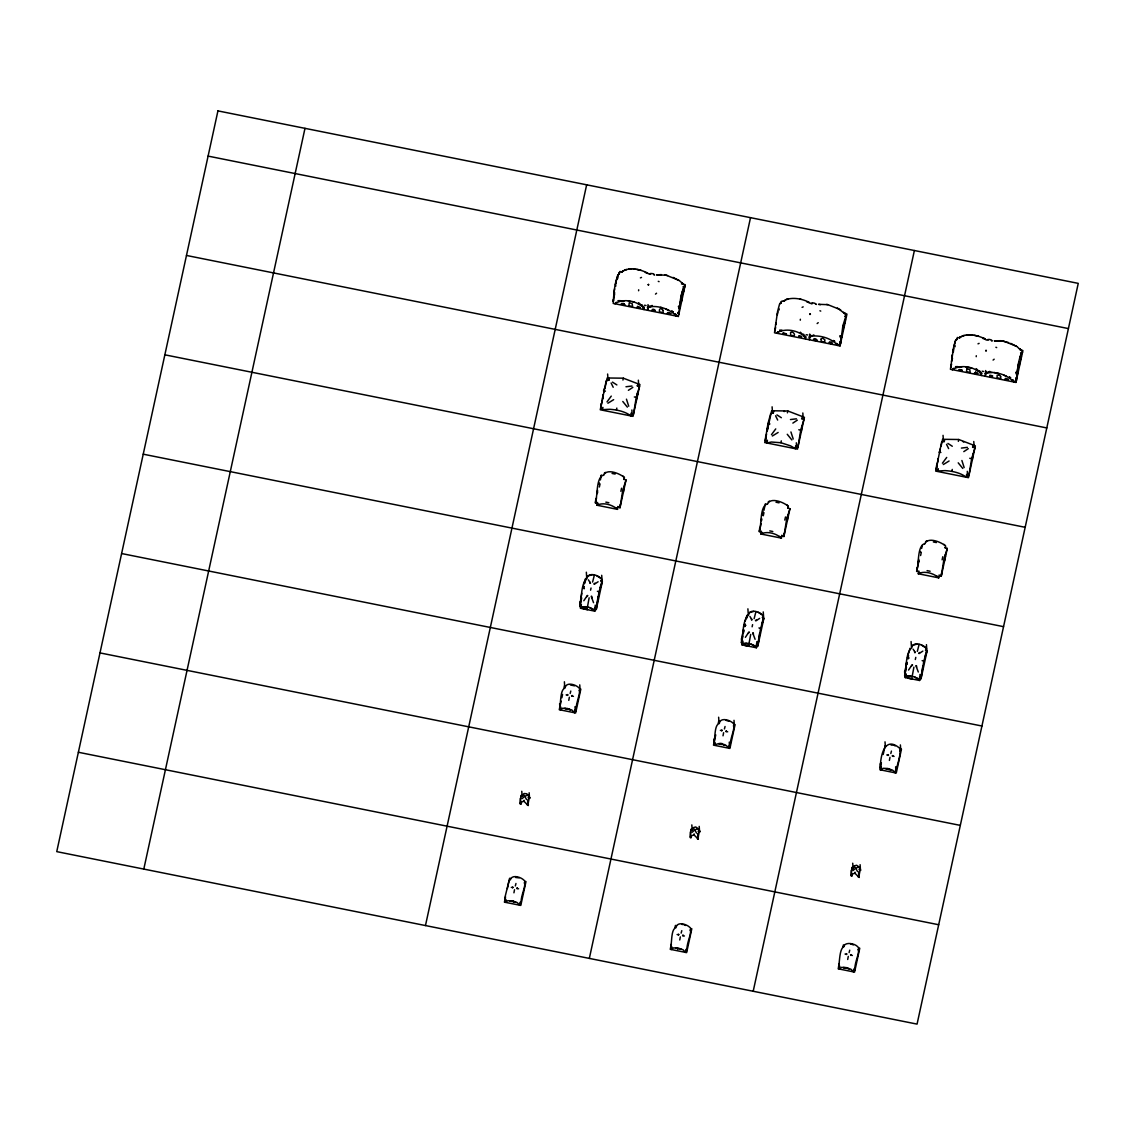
<?xml version="1.0" encoding="UTF-8"?>
<svg xmlns="http://www.w3.org/2000/svg" width="1135" height="1135" viewBox="0 0 1135 1135"><rect width="100%" height="100%" fill="white"/><g stroke="black" fill="none" stroke-linecap="round" stroke-linejoin="round"><path stroke-width="1.5" d="M512.566 887.882L512.75 886.988M567.415 695.429L567.599 694.535M631.173 413.083L630.975 415.935C625.059 411.423 617.128 409.792 609.835 409.295C603.636 409.281 603.465 410.572 600.685 407.791L606.203 380.849L608.928 380.083M678.389 935.056L678.588 934.176M721.661 730.883L721.86 729.989M795.649 445.871L795.451 448.722L790.584 445.871L780.894 442.735L771.403 442.026L766.763 442.976L767.203 440.99L765.16 440.579L767.984 423.568L770.679 413.637L773.403 412.87M846.341 954.549L846.54 953.67M888.038 755.484L888.237 754.605M966.609 474.402L966.396 477.267C960.48 472.756 952.549 471.124 945.256 470.614C938.929 470.755 939 471.777 936.105 469.11L941.624 442.168L944.363 441.401M517.276 887.896L517.092 888.79M683.114 935.084L682.929 935.964M726.386 730.897L726.187 731.791M851.066 954.578L850.867 955.457M892.763 755.513L892.578 756.392M572.125 695.443L571.941 696.337M505.898 899.402L505.43 902.339L507.714 900.693L512.41 900.892L517.22 902.609L519.759 905.219L520.1 902.254M560.747 706.949L560.279 709.886L562.563 708.24L567.259 708.439L572.068 710.155L574.622 712.766L574.948 709.801M671.736 946.576L671.267 949.527L673.552 947.881L678.248 948.08L683.057 949.782L685.597 952.393L685.937 949.428M715.007 742.403C712.44 747.695 720.129 740.914 723.378 744.432C726.584 744.035 729.876 751.086 729.209 745.255M839.673 966.084L839.205 969.02L841.489 967.375L846.185 967.573L850.995 969.276L853.548 971.886L853.889 968.921M881.384 767.005L880.916 769.956L883.2 768.31L887.882 768.508L892.692 770.211L895.245 772.822L895.586 769.856M653.831 274.812L653.859 274.088L654.64 275.039M815.497 304.265L815.526 303.542L816.32 304.478M991.437 340.77L991.451 340.046L992.245 340.982M520.199 903.233L521.22 903.432C520.114 896.99 526.37 885.74 524.37 882.647M686.037 950.406L687.058 950.619C685.937 944.164 692.208 932.913 690.208 929.835M729.308 746.234L730.33 746.433C729.351 739.892 735.253 728.925 733.48 725.648M853.974 969.9L855.01 970.113C853.889 963.658 860.146 952.421 858.145 949.328M895.685 770.835C896.792 767.558 901.374 752.434 899.856 750.263M681.979 295.54L681.383 301.499L681.837 295.469M683 293.539L683.639 289.993M842.894 328.512L843.532 324.908M918.485 561.442L918.499 562.194L918.882 560.449M955.074 346.743L955.088 345.636M1020.606 359.611L1020.847 357.028M602.515 398.215L603.167 394.668M604.387 388.269L604.047 391.646M679.737 308.507L680.135 307.273M745.028 623.824L744.815 626.463M768.508 424.178L768.537 423.412L769.913 423.965M938.049 459.562L937.978 458.81M841.404 337.804L841.801 336.726M1016.322 380.821C1017.357 371.826 1017.882 358.433 1022.55 352.205M602.728 408.203L602.983 407.437M678.347 313.984L678.163 312.565L678.801 314.48C679.78 305.741 680.206 292.617 684.859 286.658L678.361 316.466L613.226 303.414C613.666 294.518 614.744 278.898 619.667 272.698M767.203 440.99L767.459 440.224M844.327 313.359L845.32 313.799L843.83 312.664L846.951 314.125L840.042 345.92L774.496 332.782L777.589 311.416L779.504 304.279L781.433 302.123M938.148 469.521L938.404 468.755M1020.251 349.864L1021.245 350.289L1019.755 349.169L1022.89 350.616L1015.967 382.424L950.421 369.272L953.514 347.92L955.429 340.784L957.273 338.656M647.971 305.67L648.028 304.606M809.638 335.123L809.709 334.059M985.577 371.613L985.634 370.549M594.953 607.239L594.839 611.155L580.51 608.275L581.404 604.515M756.492 643.857L756.392 647.773L742.049 644.893L742.957 641.133M919.69 676.573L919.577 680.489L905.248 677.609L906.141 673.849M596.301 609.367L599.053 591.69L602.359 581.546L596.301 609.367L595.279 609.169M757.839 645.985L760.592 628.308L763.898 618.164L757.839 645.985L756.818 645.787M921.038 678.702L923.791 661.024L927.096 650.88L921.038 678.702L920.017 678.503M1018.847 364.434L1018.96 363.299M597.251 492.874L597.336 491.895M762.663 514.751L762.763 513.701M777.361 314.991L777.475 313.657M918.513 561.13L918.726 559.3M1018.861 364.236C1018.733 373.018 1020.422 357.128 1018.96 363.257M597.265 492.633L597.251 493.654L597.634 491.937M767.019 430.477L767.643 427.441M1016.478 378.693L1016.591 377.033M614.205 294.986L614.361 293.454L613.879 295.384M679.737 308.252L680.276 305.131M841.418 337.577L841.858 334.754M1017.357 374.082L1017.996 370.946M624.817 304.861L623.81 303.584M617.809 506.494L619.98 507.785L622.76 490.306L626.038 479.963L623.768 479.112M651.788 310.323C658.002 313.132 654.668 308.309 652.384 309.387M663.039 310.437L663.166 312.607L659.534 311.884L659.392 309.798M781.717 535.266L783.888 536.543L786.668 519.078L789.946 508.721L787.69 507.87M817.086 340.457C810.433 341.11 814.618 336.315 817.072 340.188M824.705 339.947L824.833 342.061L821.215 341.337L821.059 339.252M939.056 575.005L941.227 576.282L944.008 558.817L947.285 548.46L945.015 547.609M960.778 370.592C954.095 368.308 966.836 370.492 960.593 370.563M1000.63 376.494L1000.772 378.551L997.14 377.827L997.112 375.174L999.126 374.791M1000.644 376.394L998.97 374.706M824.705 339.847L822.818 338.088L821.059 338.954M580.936 606.289L579.914 606.09C581.872 597.719 580.822 583.489 586.994 578.467C588.015 571.558 599.138 575.119 601.763 579.361L601.323 581.347L602.359 581.546M742.474 642.907L741.453 642.708C743.411 634.337 742.361 620.107 748.533 615.085C749.554 608.176 760.691 611.737 763.302 615.979L762.876 617.965L763.898 618.164M905.673 675.623L904.652 675.424C906.61 667.054 905.56 652.824 911.731 647.801C912.753 640.892 923.89 644.453 926.5 648.695L926.075 650.681L927.096 650.88M599.365 487.014L600.046 483.893M763.273 515.772L763.954 512.651M920.613 555.526L921.279 552.39M617.937 507.373L617.497 509.36L597.024 505.245L597.45 503.259L595.407 502.848C597.833 495.257 595.932 477.409 603.536 475.054M647.603 309.174L647.645 310.309L648.44 307.571L652.157 305.443M781.845 536.131L781.419 538.118L760.932 534.017L761.358 532.031L759.315 531.62C761.883 523.902 759.613 506.224 767.444 503.812M809.283 338.627L809.312 339.762L810.12 337.024L813.838 334.896M939.184 575.871L938.744 577.857L918.258 573.757L918.697 571.77L916.64 571.359C919.222 563.641 916.952 545.963 924.784 543.566M985.208 375.117L985.251 376.252L986.045 373.514L989.763 371.386M595.747 499.485L595.492 501.925M759.656 528.243L759.4 530.683M916.995 567.997L916.739 570.423M615.737 284.913L615.695 286.29M779.178 308.904L779.121 309.983M584.355 588.71L583.347 588.37M614.262 294.249L614.191 295.809M768.537 423.327L768.934 420.872M908.043 658.172L908.553 655.462M613.326 299.597L613.255 301.342L613.467 300.349M774.992 329.051L774.921 330.796L775.631 327.518M950.931 365.555L950.86 367.286L951.57 364.009M620.051 506.848L620.32 504.408M783.959 535.606L784.228 533.18M941.298 575.346L941.553 572.92M597.365 491.611L597.592 490.277M761.287 520.369L761.599 518.794M762.791 513.417L762.919 512.523M614.29 294.05L614.588 292.277M583.362 588.171L583.716 586.313M621.554 488.206L620.873 491.327M775.872 324.326L776.028 322.907L775.545 324.837M743.397 631.741L743.524 630.776M785.477 516.964L784.796 520.085M951.811 360.831L951.967 359.412L951.47 361.327M942.802 556.717L942.121 559.839M906.595 664.457L906.751 663.28M617.596 278.713L617.993 276.983M777.489 313.629L777.986 311.77M951.981 359.242L952.194 358.22M1016.974 373.259L1018.492 363.909M615.922 283.31L616.319 282.317M598.968 483.978L599.294 482.9M762.89 512.736L763.16 511.729M920.244 552.277L920.499 551.468M939.695 450.113L940.007 449.162M1020.819 357.241L1021.245 355.95M828.99 342.43C831.927 345.707 834.069 341.536 829.628 341.933M522.88 795.011L524.143 793.549L526.626 793.762L528.272 795.153L528.995 798.231C530.385 794.571 527.548 803.296 528.272 805.552L523.93 801.282L524.086 800.274M692.804 829.117L693.499 827.585L695.712 826.961L698.323 828.777L699.061 831.856C700.437 828.195 697.599 836.921 698.323 839.176L693.996 834.906L694.138 833.899M853.704 867.41L854.4 865.877L856.613 865.253L859.223 867.069L859.961 870.162C861.337 866.502 858.5 875.213 859.223 877.468L854.882 873.212L855.038 872.191M596.684 605.281L598.131 596.485M758.237 641.899L759.67 633.103M921.436 674.616L922.869 665.819M521.547 796.259L521.178 795.365L520.071 803.906L520.894 804.077L522.001 801.693L523.93 801.282M597.45 503.259L597.577 502.436M691.853 830.409L691.229 828.99L690.123 837.531L690.945 837.701L690.988 836.353M761.358 532.031L761.486 531.208M852.91 868.743L852.13 867.296L851.023 875.837L851.846 875.993L851.888 874.645M918.697 571.77L918.825 570.948M679.709 304.79L680.163 302.009M614.163 291.638L614.617 288.857M951.768 357.596L952.222 354.815M580.311 602.004L581.787 593.208M741.864 638.622L743.326 629.826M905.049 671.338L906.524 662.542M839.574 966.623L838.623 966.821C839.772 960.721 839.432 948.988 843.943 946.476M589.15 597.804L587.476 606.828L581.957 606.842L580.51 608.275M750.703 634.422L749.015 643.446L743.51 643.46L742.049 644.893M913.902 667.139L912.214 676.162L906.709 676.176L905.248 677.609M515.588 877.468L519.106 877.866M891.074 745.085L893.5 745.057M513.928 892.819L514.51 889.712M568.777 700.366L569.359 697.259M679.751 939.993L680.347 936.886M723.023 735.82L723.605 732.699M847.703 959.486L848.285 956.379M889.4 760.422L889.996 757.315M580.779 605.225L580.595 606.218L580.978 605.565M648.326 285.084L648.496 284.289M742.333 641.842L742.134 642.836L742.531 642.183M810.007 314.537L810.177 313.742M952.606 352.616L953.258 349.183M905.517 674.559L905.333 675.552L905.73 674.899M985.932 351.027L986.102 350.247M615.34 284.814L617.823 274.826M594.399 575.019L592.583 582.056M755.938 611.637L754.122 618.674M919.137 644.354L917.321 651.391M590.583 590.186L591.051 588.029M637.132 385.73L639.502 386.538L636.253 397.349L633.458 414.36L631.4 413.949M678.262 313.345L678.574 311.841M752.122 626.804L752.59 624.647M801.608 418.517L803.977 419.326L800.728 430.137L797.933 447.147L795.876 446.736M846.171 315.161L842.865 325.844L840.467 343.933L840.24 341.294M915.321 659.52L915.789 657.364M972.553 447.048L974.937 447.871L971.673 458.668L968.879 475.693L966.836 475.281M1016.407 380.424L1016.165 377.785M681.199 296.391L681.724 293.965M520.894 804.077L520.937 802.729M690.945 837.701L691.57 835.715L693.996 834.906M851.846 875.993L852.456 874.007L854.882 873.212M616.83 408.075L616.433 409.948M603.167 396.342L600.245 409.778L633.018 416.346L639.941 384.552L623.342 378.182L622.931 380.055M781.306 440.862L780.894 442.735M766.579 434.038L764.72 442.565L797.494 449.134L804.417 417.34L787.818 410.969L787.406 412.842M952.265 469.408L951.854 471.266M938.248 459.292L935.68 471.096L968.453 477.679L975.362 445.871L958.763 439.5L958.351 441.373M515.333 885.938L515.957 883.484M570.181 693.485L570.806 691.031M774.921 330.796L775.134 329.803M724.428 728.94L725.052 726.485M681.156 933.112L681.794 930.657M950.86 367.286L951.073 366.293M890.805 753.541L891.443 751.086M849.108 952.606L849.732 950.151M143.804 869.084L304.989 128.34M425.469 925.55L586.653 184.806M619.313 273.521L619.738 271.535L622.122 271.79L623.456 270.556M613.255 301.342L614.588 294.121M604.955 388.156L607.168 377.983L623.342 378.182M608.786 380.381L609.211 378.395M505.557 896.834L504.408 902.141L520.795 905.418L525.973 881.583L524.952 881.37C522.455 877.327 511.715 873.709 510.296 879.98M507.359 888.563L509.587 878.291L510.622 878.49M527.449 805.382L527.633 804.062M529.038 798.075L529.988 797.607L529.818 798.402M595.407 502.848L596.471 497.939M600.387 479.935L601.451 475.026L600.926 475.664M603.508 475.437C606.43 467.96 619.923 473.494 624.42 477.565L623.995 479.552M579.914 606.09L581.688 597.904M584.894 583.177L585.972 578.268M561.13 701.075L559.257 709.687L575.644 712.964L580.836 689.115L579.801 688.917C577.261 684.76 565.925 681.085 565.031 688.023C560.108 689.626 560.988 702.012 559.683 707.701L560.704 707.899M561.853 697.755L562.563 694.45M564.01 687.824L564.435 685.838L565.471 686.037M524.526 883.356L524.952 881.37M637.459 386.127L637.898 384.141M579.801 688.917L579.375 690.903C580.496 693.357 575.232 705.062 576.069 710.978L575.048 710.78M619.98 507.785L626.038 479.963M683.752 290.078L683.015 293.922M684.944 286.261L685.285 284.672L681.44 283.906M589.335 958.408L750.519 217.665M780.979 302.974C780.44 299.385 784.129 302.733 785.136 300.009M767.288 430.761L771.644 410.771L787.818 410.969M773.261 413.168L773.687 411.182M691.683 830.38L691.853 829.586M759.315 531.62L761.088 523.434M763.94 510.339L765.373 503.798M715.745 734.87L713.504 745.142L729.89 748.419L735.083 724.57L734.061 724.371C731.508 720.214 720.172 716.54 719.292 723.477C714.255 724.74 715.32 737.651 713.943 743.155L714.965 743.354M718.271 723.279L718.696 721.292L719.718 721.491M671.395 944.022L670.246 949.314L686.632 952.606L691.811 928.756L690.789 928.543C688.236 924.387 676.9 920.712 676.02 927.664C670.984 928.927 672.048 941.837 670.672 947.328L671.693 947.541M674.999 927.451L675.424 925.465L676.446 925.678M767.416 504.21C770.339 496.719 783.831 502.252 788.328 506.323L787.903 508.31M699.089 831.7L700.054 831.231L699.884 832.026M741.453 642.708L742.886 636.153M746.802 618.149L747.511 614.886M733.621 726.357L734.061 724.371M690.364 930.544L690.789 928.543M801.934 418.914L802.36 416.928M783.888 536.543L789.946 508.721M842.908 328.838L843.064 330.952L843.688 325.348M753.2 991.252L914.384 250.523M952.478 358.717L952.293 357.993M958.167 337.648L957.344 337.478L956.904 339.464M941.085 446.197L942.589 439.302L958.763 439.5M944.206 441.699L944.646 439.713M916.64 571.359L918.783 561.541M921.634 548.446L922.344 545.169M852.584 868.672L852.754 867.878M924.755 543.949C927.664 536.458 941.17 541.991 945.668 546.063L945.228 548.049M881.398 762.791L879.88 769.743L896.267 773.034L901.46 749.185L900.438 748.972C885.002 734.7 880.363 755.002 880.32 767.757L881.342 767.969M883.2 754.505L885.073 745.894L886.094 746.106M839.332 963.516L838.183 968.808L854.57 972.099L859.762 948.25L858.741 948.051C855.96 943.072 844.497 941.44 843.674 946.817M842.936 946.959L843.376 944.958L844.397 945.171M858.4 877.312L858.585 875.993M860.77 870.318L860.131 869.367M904.652 675.424L906.439 667.238M900.012 750.973L900.438 748.972M858.301 950.038L858.741 948.051M941.227 576.282L947.285 548.46L946.746 549.085M973.319 445.473L972.879 447.46M1017.74 373.216L1017.329 374.536M1021.401 356.404L1020.62 359.88M603.309 395.122L602.529 398.555M604.047 391.688L604.43 389.943M583.66 588.228L584.057 586.469M767.104 431.016L767.771 427.654M768.906 422.731L768.508 424.05M761.557 520.71L761.557 518.894M762.777 515.106L763.061 513.758M743.397 633.146L744.078 630.038M744.83 626.548L745.213 624.846M939.865 451.262L940.248 449.446M906.893 664.514L907.262 662.443M908.114 658.91L908.411 657.562M953.783 346.757L955.429 340.784M682.05 292.631L683.369 287.992M1019.641 358.575L1020.975 353.95M583.674 584.511L585.348 578.878M600.018 587.788L601.72 582.17M745.213 621.129L746.887 615.496M761.571 624.406L763.259 618.788M908.411 653.845L910.086 648.213M924.755 657.122L926.458 651.504M647.376 307.741L647.674 306.947M809.042 337.194L809.354 336.4M984.981 373.699L985.279 372.89M622.391 271.563L621.384 271.861M784.058 301.016L783.051 301.314M959.713 337.748L960.224 336.925L958.976 337.804M522.185 798.614L524.015 796.841M692.236 832.239L694.081 830.465M853.137 870.531L854.967 868.772M953.826 348.388L953.301 352.247M648.95 305.641L647.716 308.053L648.44 307.571M810.631 335.095L809.383 337.506L810.12 337.024M986.556 371.599L985.322 374.011L986.045 373.514M952.066 369.599L953.925 368.194M583.816 600.727L587.362 595.407M745.369 637.345L748.916 632.025M908.567 670.061L912.114 664.741M966.935 368.719L969.829 369.698L970.17 372.422L966.552 371.684L966.807 368.79M629.201 302.846L628.946 305.741L632.578 306.478L632.223 303.754L629.627 302.662M790.57 332.527L790.613 335.194L794.245 335.932C795.451 333.52 792.003 331.079 790.712 332.399M594.357 584.255L598.102 581.773M755.896 620.873L759.641 618.391M919.095 653.59L922.84 651.107M606.998 401.889L611.268 396.115M771.474 434.677L775.744 428.902M942.419 463.208L946.703 457.433M570.451 684.987L574.537 685.838M587.817 575.956L592.144 574.821M749.37 612.559L753.697 611.439M912.568 645.29L916.881 644.169M580.907 607.707L585.234 606.601M742.46 644.325L746.773 643.219M905.645 677.042L909.972 675.935M845.32 319.446L844.667 323.12M586.667 596.755L587.817 595.634M748.206 633.358L749.355 632.252M911.405 666.089L912.554 664.968M959.997 337.506L961.061 336.513M621.781 271.946C629.187 266.455 639.984 269.293 647.617 273.024L645.262 272.528M959.387 337.889C966.793 332.413 977.59 335.236 985.223 338.968L982.867 338.485M952.478 369.684C960.99 363.966 974.539 366.804 981.491 373.897L979.491 370.648M667.579 312.664L667.309 313.43L670.799 313.629M597.024 505.245C603.281 501.996 612.446 504.72 617.497 509.36M760.932 534.017C767.189 530.769 776.354 533.478 781.419 538.118M918.258 573.757C924.528 570.508 933.694 573.218 938.744 577.857M655.477 294.121L656.555 293.227M817.143 323.574L818.221 322.68M993.082 360.079L994.161 359.185M783.207 332.91L782.852 333.704L784.853 334.101M523.079 794.457L524.271 795.706M693.144 828.082L694.322 829.33M854.045 866.388L855.222 867.622M628.379 390.312L632.848 387.361M792.854 423.1L797.323 420.149M963.799 451.631L968.269 448.68M604.331 473.139L605.466 472.387M768.239 501.897L769.374 501.145M925.578 541.65L926.713 540.898M597.421 504.905L598.556 504.167M761.33 533.663L762.465 532.925M918.655 573.402L919.804 572.664M607.892 403.223L613.666 399.662M772.367 436.01L778.142 432.449M943.313 464.541L949.087 460.994M638.608 290.744L638.679 289.794M800.274 320.198L800.359 319.247M976.214 356.688L976.284 355.737M640.395 277.891L641.502 277.422M659.832 308.99L661.137 308.635L663.01 310.224M802.076 307.344L803.183 306.876M978.001 343.834L979.108 343.366M683 286.9L683.809 286.403M844.681 316.353L845.476 315.856M1020.606 352.857L1021.415 352.347M989.961 375.373C996.87 375.742 988.429 378.381 989.99 375.344M593.903 583.858L595.066 583.149M755.442 620.476L756.619 619.767M918.641 653.192L919.818 652.483M1005.312 378.551L1004.915 379.388L1008.476 379.7M621.54 303.456L623.796 303.57M525.448 795.933L527.364 795.323M695.514 829.557L697.429 828.947M856.4 867.864L858.315 867.239M658.272 281.338L659.08 281.636M819.938 310.791L820.747 311.089M995.877 347.282L996.686 347.58M783.788 301.243C789.591 296.391 802.076 298.406 809.283 302.477L806.928 301.981M799.196 335.79C796.458 338.372 806.063 336.896 799.224 335.776M783.42 332.796L786.399 333.945M641.899 304.691L643.885 307.954C636.934 300.86 623.385 298.008 614.872 303.74L616.319 302.25M803.566 334.144L805.566 337.393C798.614 330.313 785.065 327.462 776.539 333.193L777.986 331.704M637.558 306.322L640.197 307.542M668.16 312.409L670.771 313.572M975.76 372.138L974.298 373.301L977.803 373.5M1005.752 378.352L1008.334 379.459M783.845 411.438L784.611 411.466M625.981 386.765L631.954 386.028M790.457 419.553L796.429 418.815M961.416 448.084L967.375 447.36M625.626 269.662L626.619 269.463M787.293 299.115L788.3 298.916M963.232 335.605L964.225 335.407M975.603 372.166L977.732 373.372M658.74 275.238L656.839 274.869L666.202 275.209L678.943 280.345M652.441 306.393L649.915 306.663C659.378 305.684 669.806 309.004 676.318 316.055L675.424 314.154L676.346 315.19M811.596 336.116C821.045 335.137 831.487 338.457 837.985 345.508L837.091 343.607L838.013 344.643M996.346 341.181L994.444 340.826L1003.794 341.167L1016.549 346.303M656.839 274.869L661.421 274.613M994.444 340.826L1000.843 340.713L1008.589 342.571M520.695 796.486L521.49 796.415M690.761 830.111L691.541 830.04M851.647 868.417L852.442 868.346M618.731 301.328L619.696 301.257M780.398 330.782L781.377 330.711M956.337 367.286L957.302 367.201M681.979 924.457L683.029 924.472M621.796 300.903L624.335 300.818M959.401 366.86L961.941 366.775M628.733 269.108L631.259 269.023M966.325 335.066L972.752 335.151M624.661 269.804L625.825 269.775M786.342 299.257L787.491 299.229M962.267 335.761L963.431 335.719M612.091 473.451L615.127 474.061M776 502.223L779.05 502.833M933.339 541.962L936.375 542.573M651.447 273.45L652.966 273.748M620.334 300.676L617.951 300.69M813.114 302.903L814.632 303.201M782.001 330.129L779.617 330.143M989.053 339.393L990.571 339.705M957.94 366.633L955.542 366.633M644.524 305.244L646.042 305.542M806.191 334.697L807.723 334.995M982.13 371.188L983.648 371.5M992.103 372.365L987.521 372.62C996.984 371.627 1007.412 374.961 1013.924 382.013L1013.03 380.097L1013.952 381.133M566.138 694.904L567.94 695.031M720.385 730.358L722.201 730.486M886.761 754.959L888.577 755.087M511.289 887.357L513.091 887.485M677.113 934.531L678.929 934.658M845.064 954.038L846.88 954.152M725.903 720.271L728.798 721.292M850.583 943.937L853.435 944.887M633.33 269.08L635.146 269.208M648.057 284.615L648.78 284.757M809.723 314.069L810.447 314.211M985.662 350.559L986.386 350.701M628.222 301.002L629.812 301.172M965.828 366.945L971.702 368.052M745.894 625.328L744.248 625.03M909.092 658.045L907.433 657.747M840.624 309.798L827.869 304.662L818.519 304.322L820.406 304.691M993.919 372.507L998.204 373.301M636.735 269.378L641.02 270.314M974.341 335.336L978.625 336.258M608.885 502.734L605.849 502.138M772.807 531.506L769.771 530.896M930.133 571.245L927.096 570.635M605.437 391.178L603.508 390.78M940.872 452.496L938.943 452.099M599.053 591.69L597.393 591.321M760.592 628.308L758.946 627.939M923.791 661.024L922.131 660.655M636.253 397.349L634.323 396.966M971.673 458.668L969.744 458.285M800.728 430.137L798.799 429.754M664.869 274.982L667.522 275.55M826.535 304.435L827.869 304.677M811.639 303.669L808.872 302.69M649.958 274.216L647.205 273.237M784.682 334.059L786.442 334.002M622.987 304.606L624.803 304.96M805.623 339.024L804.006 335.79M981.562 375.515L979.931 372.294M643.956 309.571L642.339 306.337M208.102 156.105L1068.418 328.582M623.172 304.648L621.143 304.038M638.31 307.684L640.268 307.656M186.48 255.46L1046.796 427.938M164.859 354.815L1025.175 527.307M143.237 454.184L1003.553 626.662M121.615 553.539L981.931 726.017M886.932 768.608L887.769 768.991M888.577 769.005L889.414 769.317M888.591 769.232L889.429 769.53L888.606 769.303M890.237 769.558L891.074 769.941L890.251 769.771M885.328 768.792L886.137 768.806M887.797 769.275L886.96 769.048M888.606 769.445L889.429 769.615M567.131 708.779L566.337 709.049L567.117 708.708M568.763 709.105L567.982 709.389L568.763 709.034M565.514 708.751L564.677 708.368L565.5 708.524M566.308 708.694L567.145 709.077M567.954 709.02L568.791 709.403M569.6 709.488L570.437 709.872L569.614 709.716M719.746 743.978L718.937 743.893M721.392 744.305L720.555 743.992L721.378 744.163M720.569 744.219L721.406 744.532M722.215 744.546L723.009 744.489M723.86 744.943L724.683 745.326L723.875 745.17M99.993 652.909L960.309 825.386M521.802 795.961L522.625 796.132M691.116 836.906L690.463 836.779M698.337 838.354L697.5 839.006L697.684 837.701M520.241 803.112L521.064 803.282M527.619 804.587L528.442 804.758M852.016 875.198L851.364 875.071M859.223 876.646L858.571 876.518M78.372 752.264L938.688 924.741M844.426 967.729L843.603 967.488L844.426 967.658M846.072 968.056L845.234 967.673L846.057 967.843M847.703 968.382L846.88 967.999L847.689 968.169M510.651 901.048L509.828 900.821L510.651 900.977M512.282 901.389L511.459 901.006L512.268 901.162M513.928 901.715L513.091 901.332L513.914 901.488M843.617 967.63L844.44 967.942M845.249 967.971L846.086 968.269M846.894 968.297L847.717 968.609M849.363 968.935L848.526 968.623L849.349 968.793M509.828 900.963L510.665 901.275M511.474 901.289L512.296 901.601M513.105 901.616L513.942 901.928M515.574 902.254L514.751 901.942L515.574 902.112M505.855 900.353L504.834 900.154L505.061 896.905L509.161 880.278M677.325 948.69L678.148 948.846L677.311 948.463M675.68 948.363L676.488 948.236M677.297 948.25L678.12 948.562M678.943 948.803L679.766 948.888M675.665 948.136L676.474 948.165M636.707 307.344L638.508 307.713M892.223 755.825L894.068 756.435M571.586 695.755L573.43 696.365M725.847 731.21L727.691 731.82M850.526 954.89L852.371 955.5M516.737 888.208L518.582 888.818M682.575 935.396L684.419 936.006M799.721 299.03L801.069 299.342M638.054 269.577L639.388 269.889M632.465 301.669L634.096 302.109M660.598 307.358L662.216 307.812M912.214 676.162L917.889 678.418L919.577 680.489M749.015 643.446L754.69 645.702L756.392 647.773M587.476 606.828L593.151 609.084L594.839 611.155M1022.096 351.651L1022.238 352.19M684.504 285.708L684.859 286.658M925.436 650.156L926.146 650.568M762.252 617.44L762.947 617.851M600.699 580.822L601.408 581.233M683.852 924.628L685.526 925.465M893.898 745.198L895.175 745.908M914.498 676.843L919.095 679.737M751.299 644.127L755.896 647.021M589.76 607.509L594.357 610.403M921.407 645.063L926.004 647.986M758.223 612.347L762.805 615.255M596.669 575.729L601.266 578.651M1010.703 343.366L1017.187 346.757L1020.847 350.204M673.112 277.422L679.581 280.813L683.653 284.346L682.66 283.906M1003.78 375.16L1006.39 376.281M666.174 309.217L668.785 310.337M859.025 869.665L859.848 870.048M698.124 831.359L698.947 831.756M528.073 797.735L528.896 798.132M982.598 337.677L985.223 338.968M975.674 369.471L978.299 370.762L976.284 368.691M638.069 303.513L640.693 304.818L638.679 302.733M984.797 339.181L986.187 339.918M837.389 307.982L844.908 313.714M947.909 443.445L952.293 446.254M776.95 414.913L781.348 417.723M612.489 382.126L616.872 384.935M962.962 441.558L963.714 442.068M1012.306 379.913L1013.456 380.679M836.381 343.408L837.517 344.175M674.715 313.955L675.85 314.721M1019.457 348.8L1020.408 349.509M843.532 312.295L844.483 313.019M681.851 282.856L682.802 283.566M937.028 576.126L938.304 577.346M779.688 536.373L780.965 537.607M615.78 507.615L617.057 508.835M943.937 544.346L945.214 545.58M786.612 504.607L787.874 505.841M622.689 475.849L623.966 477.083M800.359 332.186L802.36 334.272M958.21 462.825L962.792 468.443M787.25 434.279L791.833 439.912M622.789 401.492L627.357 407.124M915.264 652.526L913.107 649.163M752.065 619.809L749.909 616.447M590.526 583.191L588.37 579.829M856.159 869.013L857.422 871.396M695.258 830.706L696.521 833.09M525.207 797.082L526.47 799.466M579.219 690.193L579.545 690.662M1015.513 381.573L1015.967 382.424M839.588 345.083L840.042 345.92M677.907 315.629L678.361 316.466M946.533 444.324L948.619 448.595M775.588 415.793L777.674 420.063M611.112 383.006L613.198 387.276M915.931 665.649L918.286 672.019M752.732 632.933L755.087 639.303M591.193 596.315L593.548 602.685M919.974 677.751L920.357 678.574L920.286 677.51M756.775 645.035L757.158 645.858L757.088 644.793M595.237 608.417L595.62 609.24L595.534 608.176M961.884 460.484L964.154 467.563M790.925 431.953L793.209 439.032M626.449 399.165L628.733 406.245M981.619 372.805L981.903 373.77M805.68 336.3L805.964 337.265M644.013 306.847L644.297 307.812M987.124 340.103L988.188 339.379L988.301 340.131M811.184 303.598L812.249 302.889L812.376 303.641M649.518 274.145L650.582 273.436L650.695 274.188M845.433 319.531L844.695 323.376M1015.868 379.289L1015.768 378.508L1015.953 379.927M839.943 342.798L839.829 342.018L840.014 343.437M914.597 651.447L914.725 652.71M751.398 618.717L751.526 619.994M589.845 582.099L589.987 583.376M916.47 665.621L916.626 667.125M753.285 632.904L753.427 634.408M591.732 596.286L591.888 597.79M973.121 456.171L972.936 454.099L972.255 460.143M802.175 427.64L801.991 425.554L801.31 431.612M637.7 394.852L637.515 392.767L636.834 398.825M945.441 556.916L945.256 554.845L944.575 560.874M624.193 488.405L624.051 486.348L623.328 492.377M973.773 441.501L974.128 446.665M967.29 471.309L967.644 476.473M943.043 435.343L943.398 440.508M936.559 465.151L936.914 470.316M926.444 644.637L926.798 649.788M919.96 674.445L920.315 679.595M911.079 641.545L911.433 646.709M904.595 671.352L904.95 676.517M900.381 744.915L900.736 750.079M895.628 766.778L895.983 771.928M885.016 741.836L885.371 747M880.263 763.699L880.618 768.849M860.103 864.686L860.443 869.836M858.542 871.836L858.897 877M852.725 863.21L853.08 868.36M851.165 870.361L851.52 875.511M802.828 412.97L803.169 418.134M796.33 442.778L796.685 447.942M772.098 406.812L772.453 411.977M765.614 436.62L765.969 441.785M763.245 611.907L763.6 617.071M756.761 641.715L757.116 646.879M747.894 608.828L748.235 613.992M741.396 638.636L741.751 643.8M734.005 720.314L734.359 725.464M729.252 742.162L729.592 747.327M718.639 717.221L718.994 722.385M713.887 739.084L714.241 744.248M699.203 826.379L699.557 831.544M697.642 833.544L697.997 838.694M691.825 824.904L692.066 828.351M690.279 832.054L690.619 837.219M638.352 380.182L638.707 385.347M631.869 409.99L632.209 415.155M607.622 374.025L607.977 379.189M601.139 403.833L601.493 408.997M601.706 575.289L602.061 580.453M595.222 605.111L595.577 610.261M586.341 572.21L586.696 577.374M579.857 602.018L580.212 607.182M579.744 684.859L580.098 690.009M574.991 706.708L575.346 711.872M564.393 681.78L564.733 686.93M559.626 703.629L559.981 708.793M529.151 792.755L529.492 797.919M527.591 799.92L527.945 805.07M521.774 791.279L522.128 796.444M520.213 798.43L520.568 803.594M681.411 949.286L680.603 949.342M787.108 518.979L787.25 521.135L787.931 515.091L787.108 518.908M583.22 606.913L583.347 608.842L587.448 609.665L587.079 607.537L583.248 606.885M744.773 643.531L744.886 645.46L748.986 646.283L748.632 644.141L744.787 643.502M907.972 676.247L908.085 678.177L912.185 679L911.916 676.928L907.986 676.219M618.944 273.195L618.802 274.017L618.944 273.195M780.625 302.648L780.483 303.471L780.625 302.648M956.55 339.152L956.408 339.961L956.55 339.152M217.934 110.889L56.75 851.633L917.066 1024.111L1078.25 283.367L217.934 110.889M1010.576 377.771L1009.398 377.075L1010.576 377.771M834.636 341.28L833.473 340.571L834.636 341.28M672.97 311.827L671.806 311.118L672.97 311.827M1016.619 374.394L1016.123 372.28L1016.619 374.394M840.68 337.904L840.184 335.79L840.68 337.904M679.014 308.45L678.517 306.337L679.014 308.45"/></g></svg>
